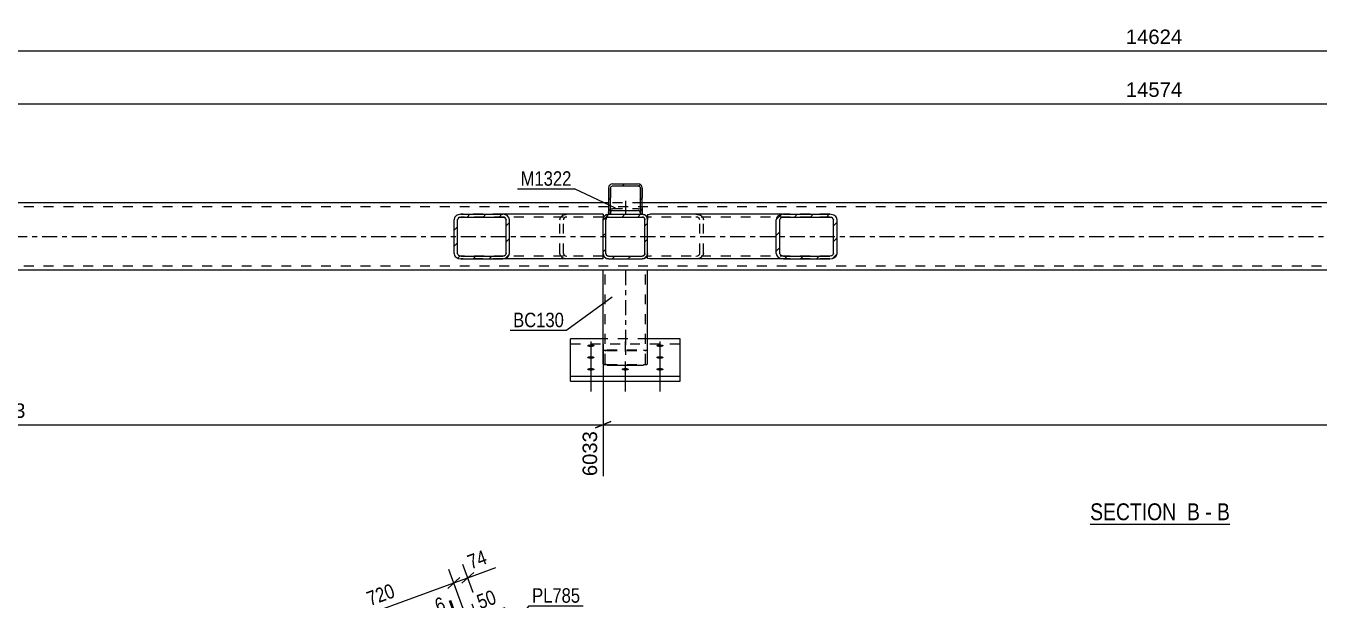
# Model space of a CAD drawing. Header units: millimetres. Extents: x -130 to 1059, y -611 to 230.
# Drawn here: x 197.4 to 453.3, y -384.8 to -271 of the extents above; entities that cross this region are included whole.
import ezdxf

# ---------------------------------------------------------------- set-up
doc = ezdxf.new("R2010")
doc.units = ezdxf.units.MM
doc.linetypes.add('DXK_LINE_DOT2', pattern=[3.9198, 1.9599, -1.9599])
doc.linetypes.add('DXK_LINE_DOT3', pattern=[5.9187, 2.979, -0.9799, 0.9799, -0.9799])
doc.styles.add('Arial', font='ARIAL.TTF', dxfattribs={"height": 0.2})
doc.styles.add('Arial Narrow', font='ARIALN.TTF', dxfattribs={"height": 0.2})

# ---------------------------------------------------------------- blocks, each defined once
blk = doc.blocks.new('Unknown-814407902-13 - 5532')
at = {"color": 6, "linetype": 'Continuous'}
blk.add_line((407.99, -369.69), (435.64, -369.69), dxfattribs=at)
at = {"color": 0, "linetype": 'Continuous'}
blk.add_wipeout([(426.1, -368.94), (426.1, -365.44), (407.99, -365.44), (407.99, -368.94)], dxfattribs=at)
at = {"color": 7, "linetype": 'Continuous', "style": 'Arial Narrow'}
blk.add_text('SECTION ', height=3.34, dxfattribs=at).set_placement((407.99, -368.94))
at = {"color": 0, "linetype": 'Continuous'}
blk.add_wipeout([(429.71, -368.94), (429.71, -365.44), (427.15, -365.44), (427.15, -368.94)], dxfattribs=at)
blk.add_wipeout([(432.03, -368.94), (432.03, -365.44), (430.76, -365.44), (430.76, -368.94)], dxfattribs=at)
at = {"color": 7, "linetype": 'Continuous', "style": 'Arial Narrow'}
blk.add_text('B', height=3.34, dxfattribs=at).set_placement((427.15, -368.94))
at = {"color": 0, "linetype": 'Continuous'}
blk.add_wipeout([(435.64, -368.94), (435.64, -365.44), (433.08, -365.44), (433.08, -368.94)], dxfattribs=at)
at = {"color": 7, "linetype": 'Continuous', "style": 'Arial Narrow'}
for s, p in [('B', (433.08, -368.94)), ('-', (430.76, -368.94))]:
    blk.add_text(s, height=3.34, dxfattribs=at).set_placement(p)
blk = doc.blocks.new('Part-814407902-5554 - 5532')
at = {"color": 7, "linetype": 'DXK_LINE_DOT2'}
for p, q in [((881.02, -306.89), (-18.38, -306.89)), ((319.37, -306.09), (312.7, -306.09)), ((881.02, -318.62), (-18.38, -318.62))]:
    blk.add_line(p, q, dxfattribs=at)
at = {"color": 2, "linetype": 'Continuous'}
for p, q in [((312.7, -306.09), (81.86, -306.09)), ((712.7, -306.09), (319.37, -306.09)), ((873.02, -319.42), (-18.38, -319.42))]:
    blk.add_line(p, q, dxfattribs=at)
at = {"color": 7, "linetype": 'DXK_LINE_DOT3'}
blk.add_line((-18.38, -312.76), (881.02, -312.76), dxfattribs=at)
blk = doc.blocks.new('Part-814407902-5621 - 5532')
at = {"color": 2, "linetype": 'Continuous'}
for p, q in [((305.2, -341.42), (305.2, -333.01)), ((311.63, -333.01), (305.2, -333.01)), ((326.87, -333.01), (320.43, -333.01)), ((326.87, -341.42), (326.87, -333.01)), ((305.2, -340.42), (326.87, -340.42)), ((305.2, -341.42), (326.87, -341.42))]:
    blk.add_line(p, q, dxfattribs=at)
at = {"color": 7, "linetype": 'DXK_LINE_DOT2'}
for p, q in [((305.2, -334.01), (326.87, -334.01)), ((320.43, -333.01), (311.63, -333.01))]:
    blk.add_line(p, q, dxfattribs=at)
blk = doc.blocks.new('Part-814407902-5696 - 5532')
at = {"linetype": 'Continuous'}
h = blk.add_hatch(dxfattribs=at)
h.set_pattern_fill('', scale=0.7, style=0, pattern_type=0)
h.set_pattern_definition([(45, (357.0403, -317.0768), (-1.57154, 1.57154), [])])
h.paths.add_polyline_path([(356.48, -317.16), (357.04, -317.08), (357.52, -316.85), (357.83, -316.5), (357.94, -316.09), (357.94, -309.42), (357.83, -309.02), (357.52, -308.67), (357.04, -308.44), (356.48, -308.36), (347.33, -308.36), (346.77, -308.44), (346.29, -308.67), (345.98, -309.02), (345.86, -309.42), (345.86, -316.09), (345.98, -316.5), (346.29, -316.85), (346.77, -317.08), (347.33, -317.16)])
h.paths.add_polyline_path([(347.05, -316.58), (346.81, -316.47), (346.65, -316.3), (346.6, -316.09), (346.6, -309.42), (346.65, -309.22), (346.81, -309.05), (347.05, -308.93), (347.33, -308.89), (356.48, -308.89), (356.76, -308.93), (357, -309.05), (357.16, -309.22), (357.21, -309.42), (357.21, -316.09), (357.16, -316.3), (357, -316.47), (356.76, -316.58), (356.48, -316.62), (347.33, -316.62)])
at = {"color": 2, "linetype": 'Continuous'}
for p, q in [((320.42, -308.42), (320.85, -308.36)), ((320.42, -308.42), (320.42, -309.42)), ((347.33, -308.36), (320.85, -308.36)), ((345.98, -309.02), (345.86, -309.42)), ((345.86, -316.09), (345.86, -309.42)), ((346.6, -309.42), (346.65, -309.22)), ((346.6, -316.09), (346.6, -309.42)), ((347.33, -308.36), (346.77, -308.44)), ((347.05, -308.93), (347.33, -308.89)), ((347.33, -308.36), (356.48, -308.36)), ((347.33, -308.89), (356.48, -308.89)), ((357.04, -308.44), (356.48, -308.36)), ((356.48, -308.89), (356.76, -308.93)), ((357.16, -309.22), (357.21, -309.42)), ((357.21, -316.09), (357.21, -309.42)), ((357.94, -309.42), (357.83, -309.02)), ((357.94, -316.09), (357.94, -309.42)), ((320.42, -317.08), (320.42, -316.09)), ((320.42, -317.1), (320.42, -317.08)), ((320.85, -317.16), (320.42, -317.1)), ((347.33, -317.16), (320.85, -317.16)), ((345.86, -316.09), (345.98, -316.5)), ((346.65, -316.3), (346.6, -316.09)), ((346.77, -317.08), (347.33, -317.16)), ((347.33, -316.62), (347.05, -316.58)), ((347.33, -316.62), (356.48, -316.62)), ((347.33, -317.16), (356.48, -317.16)), ((356.76, -316.58), (356.48, -316.62)), ((356.48, -317.16), (357.04, -317.08)), ((357.21, -316.09), (357.16, -316.3)), ((357.83, -316.5), (357.94, -316.09))]:
    blk.add_line(p, q, dxfattribs=at)
at = {"color": 7, "linetype": 'DXK_LINE_DOT2'}
for p, q in [((320.42, -308.42), (320.42, -309)), ((320.57, -308.93), (320.42, -309)), ((320.42, -316.85), (320.42, -309.42)), ((320.85, -308.89), (320.57, -308.93)), ((356.48, -308.89), (320.85, -308.89)), ((330, -308.36), (330.56, -308.44)), ((330.28, -308.93), (330, -308.89)), ((330.74, -309.42), (330.68, -309.22)), ((330.74, -316.09), (330.74, -309.42)), ((331.36, -309.02), (331.47, -309.42)), ((331.47, -316.09), (331.47, -309.42)), ((356.48, -308.36), (347.33, -308.36)), ((320.42, -316.51), (320.57, -316.58)), ((320.57, -316.58), (320.85, -316.62)), ((356.48, -316.62), (320.85, -316.62)), ((330, -316.62), (330.28, -316.58)), ((330.56, -317.08), (330, -317.16)), ((330.68, -316.3), (330.74, -316.09)), ((331.47, -316.09), (331.36, -316.5)), ((356.48, -317.16), (347.33, -317.16))]:
    blk.add_line(p, q, dxfattribs=at)
for centre, radius, start, end in [((330.12, -309.58), 0.668, 32.4105, 75.4453), ((330.23, -309.73), 1.34, 32.4105, 75.4453), ((330.12, -315.94), 0.668, 284.5547, 327.5895), ((330.23, -315.78), 1.34, 284.5547, 327.5895)]:
    blk.add_arc(centre, radius, start, end, dxfattribs=at)
at = {"color": 2, "linetype": 'Continuous'}
for centre, radius, start, end in [((347.1, -309.73), 1.34, 104.5547, 147.5895), ((347.22, -309.58), 0.668, 104.5547, 147.5895), ((356.59, -309.58), 0.668, 32.4105, 75.4453), ((356.7, -309.73), 1.34, 32.4105, 75.4453), ((347.1, -315.78), 1.34, 212.4105, 255.4453), ((347.22, -315.94), 0.668, 212.4105, 255.4453), ((356.59, -315.94), 0.668, 284.5547, 327.5895), ((356.7, -315.78), 1.34, 284.5547, 327.5895)]:
    blk.add_arc(centre, radius, start, end, dxfattribs=at)
blk = doc.blocks.new('Part-814407902-5634 - 5532')
at = {"linetype": 'Continuous'}
h = blk.add_hatch(dxfattribs=at)
h.set_pattern_fill('', scale=0.7, style=0, pattern_type=0)
h.set_pattern_definition([(45, (319.7652, -317.0768), (-1.57154, 1.57154), [])])
h.paths.add_polyline_path([(319.36, -317.16), (319.77, -317.08), (320.11, -316.85), (320.34, -316.5), (320.42, -316.09), (320.42, -309.42), (320.34, -309.02), (320.11, -308.67), (319.77, -308.44), (319.36, -308.36), (312.69, -308.36), (312.28, -308.44), (311.94, -308.67), (311.7, -309.02), (311.62, -309.42), (311.62, -316.09), (311.7, -316.5), (311.94, -316.85), (312.28, -317.08), (312.69, -317.16)])
h.paths.add_polyline_path([(312.49, -316.58), (312.31, -316.47), (312.2, -316.3), (312.16, -316.09), (312.16, -309.42), (312.2, -309.22), (312.31, -309.05), (312.49, -308.93), (312.69, -308.89), (319.36, -308.89), (319.56, -308.93), (319.73, -309.05), (319.85, -309.22), (319.89, -309.42), (319.89, -316.09), (319.85, -316.3), (319.73, -316.47), (319.56, -316.58), (319.36, -316.62), (312.69, -316.62)])
at = {"color": 7, "linetype": 'DXK_LINE_DOT2'}
for p, q in [((311.62, -309.42), (311.7, -309.02)), ((311.62, -316.09), (311.62, -309.42)), ((312.2, -309.22), (312.16, -309.42)), ((312.16, -316.09), (312.16, -309.42)), ((312.28, -308.44), (312.69, -308.36)), ((312.69, -308.89), (312.49, -308.93)), ((312.69, -308.36), (312.72, -308.36)), ((312.69, -308.89), (319.36, -308.89)), ((312.72, -308.36), (319.36, -308.36)), ((319.36, -308.36), (319.77, -308.44)), ((319.56, -308.93), (319.36, -308.89)), ((319.89, -309.42), (319.85, -309.22)), ((319.89, -316.09), (319.89, -309.42)), ((320.34, -309.02), (320.42, -309.42)), ((320.42, -316.09), (320.42, -309.42)), ((311.7, -316.5), (311.62, -316.09)), ((312.16, -316.09), (312.2, -316.3)), ((312.69, -317.16), (312.28, -317.08)), ((312.49, -316.58), (312.69, -316.62)), ((312.69, -316.62), (319.36, -316.62)), ((312.69, -317.16), (319.36, -317.16)), ((319.36, -316.62), (319.56, -316.58)), ((319.77, -317.08), (319.36, -317.16)), ((319.85, -316.3), (319.89, -316.09)), ((320.42, -316.09), (320.34, -316.5))]:
    blk.add_line(p, q, dxfattribs=at)
at = {"color": 2, "linetype": 'Continuous'}
for p, q in [((311.7, -309.02), (311.62, -309.42)), ((311.62, -316.09), (311.62, -309.42)), ((312.16, -309.42), (312.2, -309.22)), ((312.16, -316.09), (312.16, -309.42)), ((312.69, -308.36), (312.28, -308.44)), ((312.49, -308.93), (312.69, -308.89)), ((312.69, -308.36), (319.36, -308.36)), ((312.69, -308.89), (319.36, -308.89)), ((319.77, -308.44), (319.36, -308.36)), ((319.36, -308.89), (319.56, -308.93)), ((319.85, -309.22), (319.89, -309.42)), ((319.89, -316.09), (319.89, -309.42)), ((320.42, -309.42), (320.34, -309.02)), ((320.42, -316.09), (320.42, -309.42)), ((311.62, -316.09), (311.7, -316.5)), ((312.2, -316.3), (312.16, -316.09)), ((312.28, -317.08), (312.69, -317.16)), ((312.69, -316.62), (312.49, -316.58)), ((312.69, -316.62), (319.36, -316.62)), ((312.69, -317.16), (319.36, -317.16)), ((319.56, -316.58), (319.36, -316.62)), ((319.36, -317.16), (319.77, -317.08)), ((319.89, -316.09), (319.85, -316.3)), ((320.34, -316.5), (320.42, -316.09))]:
    blk.add_line(p, q, dxfattribs=at)
at = {"color": 7, "linetype": 'DXK_LINE_DOT2'}
for centre, radius, start, end in [((312.69, -309.42), 1.07, 112.5, 157.5), ((312.69, -309.42), 0.533, 112.5, 157.5), ((319.36, -309.42), 0.533, 22.5, 67.5), ((319.36, -309.42), 1.07, 22.5, 67.5), ((312.69, -316.09), 1.07, 202.5, 247.5), ((312.69, -316.09), 0.533, 202.5, 247.5), ((319.36, -316.09), 0.533, 292.5, 337.5), ((319.36, -316.09), 1.07, 292.5, 337.5)]:
    blk.add_arc(centre, radius, start, end, dxfattribs=at)
at = {"color": 2, "linetype": 'Continuous'}
for centre, radius, start, end in [((312.69, -309.42), 1.07, 112.5, 157.5), ((312.69, -309.42), 0.533, 112.5, 157.5), ((319.36, -309.42), 0.533, 22.5, 67.5), ((319.36, -309.42), 1.07, 22.5, 67.5), ((312.69, -316.09), 1.07, 202.5, 247.5), ((312.69, -316.09), 0.533, 202.5, 247.5), ((319.36, -316.09), 0.533, 292.5, 337.5), ((319.36, -316.09), 1.07, 292.5, 337.5)]:
    blk.add_arc(centre, radius, start, end, dxfattribs=at)
blk = doc.blocks.new('Part-814407902-5644 - 5532')
at = {"linetype": 'Continuous'}
h = blk.add_hatch(dxfattribs=at)
h.set_pattern_fill('', scale=0.7, style=0, pattern_type=0)
h.set_pattern_definition([(45, (292.2828, -317.0768), (-1.57154, 1.57154), [])])
h.paths.add_polyline_path([(291.77, -317.16), (292.28, -317.08), (292.71, -316.85), (293, -316.5), (293.1, -316.09), (293.1, -309.42), (293, -309.02), (292.71, -308.67), (292.28, -308.44), (291.77, -308.36), (283.46, -308.36), (282.95, -308.44), (282.52, -308.67), (282.23, -309.02), (282.13, -309.42), (282.13, -316.09), (282.23, -316.5), (282.52, -316.85), (282.95, -317.08), (283.46, -317.16)])
h.paths.add_polyline_path([(283.21, -316.58), (282.99, -316.47), (282.85, -316.3), (282.8, -316.09), (282.8, -309.42), (282.85, -309.22), (282.99, -309.05), (283.21, -308.93), (283.46, -308.89), (291.77, -308.89), (292.03, -308.93), (292.24, -309.05), (292.39, -309.22), (292.44, -309.42), (292.44, -316.09), (292.39, -316.3), (292.24, -316.47), (292.03, -316.58), (291.77, -316.62), (283.46, -316.62)])
at = {"color": 2, "linetype": 'Continuous'}
for p, q in [((282.23, -309.02), (282.13, -309.42)), ((282.13, -316.09), (282.13, -309.42)), ((282.8, -309.42), (282.85, -309.22)), ((282.8, -316.09), (282.8, -309.42)), ((283.46, -308.36), (282.95, -308.44)), ((283.21, -308.93), (283.46, -308.89)), ((283.46, -308.36), (291.77, -308.36)), ((283.46, -308.89), (291.77, -308.89)), ((311.62, -308.36), (291.77, -308.36)), ((292.28, -308.44), (291.77, -308.36)), ((291.77, -308.89), (292.03, -308.93)), ((292.39, -309.22), (292.44, -309.42)), ((292.44, -316.09), (292.44, -309.42)), ((293.1, -309.42), (293, -309.02)), ((293.1, -316.09), (293.1, -309.42)), ((311.62, -308.36), (311.62, -308.67)), ((311.62, -308.67), (311.62, -309.42)), ((282.13, -316.09), (282.23, -316.5)), ((282.85, -316.3), (282.8, -316.09)), ((282.95, -317.08), (283.46, -317.16)), ((283.46, -316.62), (283.21, -316.58)), ((283.46, -316.62), (291.77, -316.62)), ((283.46, -317.16), (291.77, -317.16)), ((292.03, -316.58), (291.77, -316.62)), ((291.77, -317.16), (292.28, -317.08)), ((311.62, -317.16), (291.77, -317.16)), ((292.44, -316.09), (292.39, -316.3)), ((293, -316.5), (293.1, -316.09)), ((311.62, -317.16), (311.62, -316.09))]:
    blk.add_line(p, q, dxfattribs=at)
at = {"color": 7, "linetype": 'DXK_LINE_DOT2'}
for p, q in [((291.77, -308.36), (283.46, -308.36)), ((311.62, -308.89), (283.46, -308.89)), ((303.09, -309.42), (303.19, -309.02)), ((303.09, -316.09), (303.09, -309.42)), ((303.81, -309.22), (303.76, -309.42)), ((303.76, -316.09), (303.76, -309.42)), ((303.91, -308.44), (304.42, -308.36)), ((304.42, -308.89), (304.17, -308.93)), ((311.62, -308.67), (311.62, -308.89)), ((311.62, -316.09), (311.62, -309.02)), ((311.62, -316.62), (283.46, -316.62)), ((291.77, -317.16), (283.46, -317.16)), ((303.19, -316.5), (303.09, -316.09)), ((303.76, -316.09), (303.81, -316.3)), ((304.42, -317.16), (303.91, -317.08)), ((304.17, -316.58), (304.42, -316.62))]:
    blk.add_line(p, q, dxfattribs=at)
at = {"color": 2, "linetype": 'Continuous'}
for centre, radius, start, end in [((283.31, -309.62), 1.23, 106.7177, 150.7489), ((283.39, -309.52), 0.615, 106.7177, 150.7489), ((291.85, -309.52), 0.615, 29.2511, 73.2823), ((291.93, -309.62), 1.23, 29.2511, 73.2823), ((283.31, -315.9), 1.23, 209.2511, 253.2823), ((283.39, -315.99), 0.615, 209.2511, 253.2823), ((291.85, -315.99), 0.615, 286.7177, 330.7489), ((291.93, -315.9), 1.23, 286.7177, 330.7489)]:
    blk.add_arc(centre, radius, start, end, dxfattribs=at)
at = {"color": 7, "linetype": 'DXK_LINE_DOT2'}
for centre, radius, start, end in [((304.27, -309.62), 1.23, 106.7177, 150.7489), ((304.35, -309.52), 0.615, 106.7177, 150.7489), ((304.27, -315.9), 1.23, 209.2511, 253.2823), ((304.35, -315.99), 0.615, 209.2511, 253.2823)]:
    blk.add_arc(centre, radius, start, end, dxfattribs=at)
blk = doc.blocks.new('Part-814407902-5651 - 5532')
at = {"linetype": 'Continuous'}
h = blk.add_hatch(dxfattribs=at)
h.set_pattern_fill('', scale=0.7, style=0, pattern_type=0)
h.set_pattern_definition([(45, (319.3656, -308.2727), (-1.57154, 1.57154), [])])
h.paths.add_polyline_path([(319.35, -308.36), (319.37, -308.27), (319.37, -303.13), (319.3, -302.82), (319.13, -302.56), (318.87, -302.38), (318.57, -302.32), (313.5, -302.32), (313.19, -302.38), (312.93, -302.56), (312.76, -302.82), (312.7, -303.13), (312.7, -308.27), (312.72, -308.36), (313.12, -308.36), (313.1, -308.27), (313.1, -303.13), (313.13, -302.98), (313.22, -302.84), (313.35, -302.76), (313.5, -302.72), (318.57, -302.72), (318.72, -302.76), (318.85, -302.84), (318.94, -302.98), (318.97, -303.13), (318.97, -308.27), (318.95, -308.36)])
at = {"color": 2, "linetype": 'Continuous'}
for p, q in [((312.76, -302.82), (312.7, -303.13)), ((312.7, -303.13), (312.7, -308.27)), ((313.1, -303.13), (313.13, -302.98)), ((313.1, -308.27), (313.1, -303.13)), ((313.13, -302.98), (313.22, -302.84)), ((313.5, -302.32), (313.19, -302.38)), ((313.22, -302.84), (313.35, -302.76)), ((313.35, -302.76), (313.5, -302.72)), ((313.5, -302.32), (318.57, -302.32)), ((313.5, -302.72), (318.57, -302.72)), ((318.87, -302.38), (318.57, -302.32)), ((318.57, -302.72), (318.72, -302.76)), ((318.72, -302.76), (318.85, -302.84)), ((318.85, -302.84), (318.94, -302.98)), ((318.94, -302.98), (318.97, -303.13)), ((318.97, -303.13), (318.97, -308.27)), ((319.37, -303.13), (319.3, -302.82)), ((319.37, -308.27), (319.37, -303.13)), ((312.7, -308.27), (312.7, -308.36)), ((312.7, -308.27), (312.72, -308.36)), ((312.72, -308.36), (313.12, -308.36)), ((313.13, -307.85), (313.1, -308)), ((313.12, -308.36), (313.1, -308.27)), ((313.22, -307.72), (313.13, -307.85)), ((313.35, -307.63), (313.22, -307.72)), ((313.5, -307.6), (313.35, -307.63)), ((313.5, -307.6), (318.57, -307.6)), ((318.72, -307.63), (318.57, -307.6)), ((318.85, -307.72), (318.72, -307.63)), ((318.94, -307.85), (318.85, -307.72)), ((318.97, -308), (318.94, -307.85)), ((318.97, -308.27), (318.95, -308.36)), ((318.95, -308.36), (319.35, -308.36)), ((319.35, -308.36), (319.37, -308.27)), ((319.37, -308.36), (319.36, -308.36)), ((319.37, -308.27), (319.37, -308.36))]:
    blk.add_line(p, q, dxfattribs=at)
at = {"color": 7, "linetype": 'DXK_LINE_DOT2'}
for p, q in [((312.7, -303.13), (312.7, -308.27)), ((313.1, -303.13), (313.1, -308.36)), ((318.97, -303.13), (318.97, -308.36)), ((319.37, -303.13), (319.37, -308.27)), ((312.7, -308), (312.76, -307.69)), ((313.12, -308.36), (312.7, -308.36)), ((313.19, -307.25), (313.5, -307.19)), ((313.5, -307.19), (318.57, -307.19)), ((318.57, -307.19), (318.87, -307.25)), ((319.36, -308.36), (318.95, -308.36)), ((319.3, -307.69), (319.37, -308))]:
    blk.add_line(p, q, dxfattribs=at)
at = {"color": 7, "linetype": 'DXK_LINE_DOT3'}
blk.add_line((316.03, -305.7), (316.03, -308.36), dxfattribs=at)
at = {"color": 2, "linetype": 'Continuous'}
for centre, start, end in [((313.51, -303.12), 112.9249, 157.9205), ((318.56, -303.12), 22.0795, 67.0751)]:
    blk.add_arc(centre, 0.806, start, end, dxfattribs=at)
at = {"color": 7, "linetype": 'DXK_LINE_DOT2'}
for centre, start, end in [((313.51, -308), 112.9249, 157.9205), ((318.56, -308), 22.0795, 67.0751)]:
    blk.add_arc(centre, 0.806, start, end, dxfattribs=at)
blk = doc.blocks.new('Part-814407902-5681 - 5532')
at = {"color": 2, "linetype": 'Continuous'}
for p, q in [((311.63, -337.94), (311.63, -319.42)), ((320.43, -337.94), (320.43, -319.42)), ((311.69, -338.05), (311.63, -337.94)), ((311.87, -338.14), (311.69, -338.05)), ((312.13, -338.2), (311.87, -338.14)), ((312.43, -338.22), (312.13, -338.2)), ((312.43, -338.22), (319.63, -338.22)), ((319.94, -338.2), (319.63, -338.22)), ((320.2, -338.14), (319.94, -338.2)), ((320.37, -338.05), (320.2, -338.14)), ((320.43, -337.94), (320.37, -338.05))]:
    blk.add_line(p, q, dxfattribs=at)
at = {"color": 7, "linetype": 'DXK_LINE_DOT2'}
for p, q in [((320.43, -319.42), (311.63, -319.42)), ((312.03, -337.94), (312.03, -319.42)), ((320.03, -337.94), (320.03, -319.42)), ((311.63, -335.48), (311.69, -335.38)), ((311.69, -335.38), (311.87, -335.29)), ((311.87, -335.29), (312.13, -335.23)), ((312.06, -335.43), (312.03, -335.48)), ((312.15, -335.39), (312.06, -335.43)), ((312.13, -335.23), (312.43, -335.21)), ((312.28, -335.36), (312.15, -335.39)), ((312.43, -335.35), (312.28, -335.36)), ((312.43, -335.21), (319.63, -335.21)), ((312.43, -335.35), (319.63, -335.35)), ((319.63, -335.21), (319.94, -335.23)), ((319.79, -335.36), (319.63, -335.35)), ((319.92, -335.39), (319.79, -335.36)), ((319.92, -335.39), (319.94, -335.4)), ((319.94, -335.23), (320.2, -335.29)), ((319.94, -335.4), (320, -335.43)), ((320.03, -335.48), (320, -335.43)), ((320.2, -335.29), (320.37, -335.38)), ((320.37, -335.38), (320.43, -335.48)), ((312.03, -337.94), (312.06, -338)), ((312.06, -338), (312.15, -338.04)), ((312.15, -338.04), (312.28, -338.07)), ((312.28, -338.07), (312.43, -338.08)), ((312.43, -338.08), (319.63, -338.08)), ((319.63, -338.08), (319.79, -338.07)), ((319.79, -338.07), (319.92, -338.04)), ((319.92, -338.04), (320, -338)), ((320, -338), (320.03, -337.94))]:
    blk.add_line(p, q, dxfattribs=at)
at = {"color": 7, "linetype": 'DXK_LINE_DOT3'}
blk.add_line((316.03, -319.42), (316.03, -336.71), dxfattribs=at)
blk = doc.blocks.new('Bolt-814407902-5711 - 5532')
at = {"linetype": 'Continuous'}
for points in [[(309.2, -334.63), (309.05, -334.62), (308.9, -334.61), (308.77, -334.58), (308.65, -334.54), (308.56, -334.5), (308.5, -334.45), (308.47, -334.4), (308.47, -334.35), (308.5, -334.3), (308.56, -334.25), (308.65, -334.21), (308.77, -334.17), (308.9, -334.15), (309.05, -334.13), (309.2, -334.13), (309.35, -334.13), (309.5, -334.15), (309.63, -334.17), (309.74, -334.21), (309.83, -334.25), (309.9, -334.3), (309.93, -334.35), (309.93, -334.4), (309.9, -334.45), (309.83, -334.5), (309.74, -334.54), (309.63, -334.58), (309.5, -334.61), (309.35, -334.62)], [(322.87, -334.63), (322.71, -334.62), (322.57, -334.61), (322.43, -334.58), (322.32, -334.54), (322.23, -334.5), (322.17, -334.45), (322.14, -334.4), (322.14, -334.35), (322.17, -334.3), (322.23, -334.25), (322.32, -334.21), (322.43, -334.17), (322.57, -334.15), (322.71, -334.13), (322.87, -334.13), (323.02, -334.13), (323.16, -334.15), (323.3, -334.17), (323.41, -334.21), (323.5, -334.25), (323.56, -334.3), (323.59, -334.35), (323.59, -334.4), (323.56, -334.45), (323.5, -334.5), (323.41, -334.54), (323.3, -334.58), (323.16, -334.61), (323.02, -334.62)], [(309.2, -336.95), (309.05, -336.95), (308.9, -336.93), (308.77, -336.91), (308.65, -336.87), (308.56, -336.83), (308.5, -336.78), (308.47, -336.73), (308.47, -336.68), (308.5, -336.62), (308.56, -336.58), (308.65, -336.53), (308.77, -336.5), (308.9, -336.47), (309.05, -336.46), (309.2, -336.45), (309.35, -336.46), (309.5, -336.47), (309.63, -336.5), (309.74, -336.53), (309.83, -336.58), (309.9, -336.62), (309.93, -336.68), (309.93, -336.73), (309.9, -336.78), (309.83, -336.83), (309.74, -336.87), (309.63, -336.91), (309.5, -336.93), (309.35, -336.95)], [(322.87, -336.95), (322.71, -336.95), (322.57, -336.93), (322.43, -336.91), (322.32, -336.87), (322.23, -336.83), (322.17, -336.78), (322.14, -336.73), (322.14, -336.68), (322.17, -336.62), (322.23, -336.58), (322.32, -336.53), (322.43, -336.5), (322.57, -336.47), (322.71, -336.46), (322.87, -336.45), (323.02, -336.46), (323.16, -336.47), (323.3, -336.5), (323.41, -336.53), (323.5, -336.58), (323.56, -336.62), (323.59, -336.68), (323.59, -336.73), (323.56, -336.78), (323.5, -336.83), (323.41, -336.87), (323.3, -336.91), (323.16, -336.93), (323.02, -336.95)], [(309.2, -339.3), (309.05, -339.3), (308.9, -339.28), (308.77, -339.25), (308.65, -339.22), (308.56, -339.18), (308.5, -339.13), (308.47, -339.08), (308.47, -339.02), (308.5, -338.97), (308.56, -338.93), (308.65, -338.88), (308.77, -338.85), (308.9, -338.82), (309.05, -338.81), (309.2, -338.8), (309.35, -338.81), (309.5, -338.82), (309.63, -338.85), (309.74, -338.88), (309.83, -338.93), (309.9, -338.97), (309.93, -339.02), (309.93, -339.08), (309.9, -339.13), (309.83, -339.18), (309.74, -339.22), (309.63, -339.25), (309.5, -339.28), (309.35, -339.3)], [(316, -339.3), (315.85, -339.3), (315.7, -339.28), (315.57, -339.25), (315.45, -339.22), (315.36, -339.18), (315.3, -339.13), (315.27, -339.08), (315.27, -339.02), (315.3, -338.97), (315.36, -338.93), (315.45, -338.88), (315.57, -338.85), (315.7, -338.82), (315.85, -338.81), (316, -338.8), (316.15, -338.81), (316.3, -338.82), (316.43, -338.85), (316.54, -338.88), (316.63, -338.93), (316.7, -338.97), (316.73, -339.02), (316.73, -339.08), (316.7, -339.13), (316.63, -339.18), (316.54, -339.22), (316.43, -339.25), (316.3, -339.28), (316.15, -339.3)], [(322.87, -339.3), (322.71, -339.3), (322.57, -339.28), (322.43, -339.25), (322.32, -339.22), (322.23, -339.18), (322.17, -339.13), (322.14, -339.08), (322.14, -339.02), (322.17, -338.97), (322.23, -338.93), (322.32, -338.88), (322.43, -338.85), (322.57, -338.82), (322.71, -338.81), (322.87, -338.8), (323.02, -338.81), (323.16, -338.82), (323.3, -338.85), (323.41, -338.88), (323.5, -338.93), (323.56, -338.97), (323.59, -339.02), (323.59, -339.08), (323.56, -339.13), (323.5, -339.18), (323.41, -339.22), (323.3, -339.25), (323.16, -339.28), (323.02, -339.3)]]:
    blk.add_hatch(color=1, dxfattribs=at).paths.add_polyline_path(points)
at = {"color": 1, "linetype": 'Continuous'}
for p, q in [((309.2, -333.56), (309.2, -338.76)), ((322.87, -333.56), (322.87, -338.76)), ((309.2, -335.89), (309.2, -341.09)), ((322.87, -335.89), (322.87, -341.09)), ((309.2, -338.24), (309.2, -343.44)), ((316, -338.24), (316, -343.44)), ((322.87, -338.24), (322.87, -343.44))]:
    blk.add_line(p, q, dxfattribs=at)
at = {"color": 1, "linetype": 'DXK_LINE_DOT2'}
blk.add_line((316, -333.56), (316, -338.76), dxfattribs=at)
blk = doc.blocks.new('StraightDimension-814407902-5875 - 5532')
at = {"color": 7, "linetype": 'Continuous'}
for p, q in [((74.13, -335.01), (74.13, -360.21)), ((311.63, -334.01), (311.63, -360.21)), ((75.63, -349.42), (72.63, -350.62)), ((74.13, -350.02), (311.63, -350.02)), ((310.13, -350.62), (313.13, -349.42))]:
    blk.add_line(p, q, dxfattribs=at)
at = {"color": 0}
blk.add_wipeout([(197.93, -349.27), (197.93, -345.07), (187.83, -345.07), (187.83, -349.27)], dxfattribs=at)
at = {"color": 0, "linetype": 'Continuous'}
blk.add_wipeout([(311.03, -350.72), (306.83, -350.72), (306.83, -360.81), (311.03, -360.81)], dxfattribs=at)
at = {"color": 3, "style": 'Arial'}
blk.add_text('3563', height=2.865, dxfattribs=at).set_placement((188.43, -348.67))
at = {"color": 3, "linetype": 'Continuous', "style": 'Arial'}
blk.add_text('6033', height=2.865, rotation=90.0002, dxfattribs=at).set_placement((310.43, -360.21))
blk = doc.blocks.new('StraightDimension-814407902-5884 - 5532')
at = {"color": 7, "linetype": 'Continuous'}
for p, q in [((311.63, -334.01), (311.63, -360.21)), ((313.13, -349.42), (310.13, -350.62)), ((311.63, -350.02), (711.63, -350.02))]:
    blk.add_line(p, q, dxfattribs=at)
blk = doc.blocks.new('StraightDimension-814407902-14647 - 5532')
at = {"color": 7, "linetype": 'Continuous'}
blk.add_line((-39.81, -286.45), (881.02, -286.45), dxfattribs=at)
at = {"color": 0}
blk.add_wipeout([(426.77, -285.7), (426.77, -281.5), (414.45, -281.5), (414.45, -285.7)], dxfattribs=at)
at = {"color": 3, "style": 'Arial'}
blk.add_text('14574', height=2.865, dxfattribs=at).set_placement((415.05, -285.1))
blk = doc.blocks.new('StraightDimension-814407902-34916 - 5532')
at = {"color": 7, "linetype": 'Continuous'}
blk.add_line((-41.48, -275.98), (882.69, -275.98), dxfattribs=at)
at = {"color": 0}
blk.add_wipeout([(426.77, -275.23), (426.77, -271.03), (414.45, -271.03), (414.45, -275.23)], dxfattribs=at)
at = {"color": 3, "style": 'Arial'}
blk.add_text('14624', height=2.865, dxfattribs=at).set_placement((415.05, -274.63))
blk = doc.blocks.new('StraightDimension-814407902-36208 - 3735')
at = {"color": 7, "linetype": 'Continuous'}
for p, q in [((296.96, -413.56), (283.89, -377.68)), ((280.88, -382.44), (283.29, -380.29)), ((289.16, -400.79), (281.11, -378.69)), ((282.08, -381.37), (284.86, -380.35)), ((286.07, -379.28), (283.66, -381.43))]:
    blk.add_line(p, q, dxfattribs=at)
at = {"color": 0}
blk.add_wipeout([(289.66, -377.81), (288.23, -373.86), (283.66, -375.52), (285.1, -379.47)], dxfattribs=at)
at = {"color": 7, "linetype": 'Continuous'}
blk.add_line((284.86, -380.35), (290.41, -378.33), dxfattribs=at)
blk.add_line((284.86, -380.35), (290.41, -378.33), dxfattribs=at)
at = {"color": 3, "style": 'Arial Narrow'}
blk.add_text('74', height=2.863, rotation=20.0191, dxfattribs=at).set_placement((285.46, -378.7))
blk = doc.blocks.new('StraightDimension-814407902-36209 - 3735')
at = {"color": 7, "linetype": 'Continuous'}
for p, q in [((280.88, -382.45), (283.29, -380.29)), ((289.16, -400.79), (281.11, -378.69)), ((255.02, -391.23), (282.09, -381.37)), ((262.1, -410.66), (254.05, -388.55)), ((256.23, -390.15), (253.82, -392.31))]:
    blk.add_line(p, q, dxfattribs=at)
at = {"color": 0}
blk.add_wipeout([(271.44, -384.45), (270, -380.5), (263.72, -382.79), (265.16, -386.74)], dxfattribs=at)
at = {"color": 3, "style": 'Arial Narrow'}
blk.add_text('720', height=2.863, rotation=20.0191, dxfattribs=at).set_placement((265.52, -385.97))
blk = doc.blocks.new('StraightDimension-814407902-36272 - 3735')
at = {"color": 7, "linetype": 'Continuous'}
for p, q in [((284.99, -395.18), (281.25, -384.92)), ((285.21, -395.1), (281.47, -384.84)), ((281.02, -388.68), (283.43, -386.52)), ((283.65, -386.44), (281.25, -388.6)), ((282.23, -387.6), (282.45, -387.52))]:
    blk.add_line(p, q, dxfattribs=at)
at = {"color": 0}
blk.add_wipeout([(281.48, -387.08), (280.04, -383.13), (277.19, -384.17), (278.63, -388.11)], dxfattribs=at)
at = {"color": 7, "linetype": 'Continuous'}
blk.add_line((282.23, -387.6), (278.39, -389), dxfattribs=at)
blk.add_line((282.23, -387.6), (278.39, -389), dxfattribs=at)
at = {"color": 3, "style": 'Arial Narrow'}
blk.add_text('6', height=2.86, rotation=20.0249, dxfattribs=at).set_placement((278.99, -387.34))
blk = doc.blocks.new('StraightDimension-814407902-36456 - 3735')
at = {"color": 7, "linetype": 'Continuous'}
for p, q in [((286.79, -394.28), (283.86, -386.25)), ((288.67, -393.6), (285.74, -385.56)), ((283.63, -390), (286.04, -387.85)), ((284.84, -388.93), (286.72, -388.24)), ((287.92, -387.16), (285.51, -389.32))]:
    blk.add_line(p, q, dxfattribs=at)
at = {"color": 0}
blk.add_wipeout([(291.51, -385.69), (290.08, -381.75), (285.51, -383.41), (286.95, -387.36)], dxfattribs=at)
at = {"color": 7, "linetype": 'Continuous'}
blk.add_line((286.72, -388.24), (292.26, -386.22), dxfattribs=at)
blk.add_line((286.72, -388.24), (292.26, -386.22), dxfattribs=at)
at = {"color": 3, "style": 'Arial Narrow'}
blk.add_text('50', height=2.863, rotation=20.0249, dxfattribs=at).set_placement((287.31, -386.59))
blk = doc.blocks.new('Mark-814407902-5677 - 5532')
at = {"color": 0}
blk.add_wipeout([(303.88, -330.71), (303.88, -327.71), (293.83, -327.71), (293.83, -330.71)], dxfattribs=at)
blk.add_wipeout([(303.88, -330.71), (303.88, -327.71), (293.83, -327.71), (293.83, -330.71)], dxfattribs=at)
at = {"color": 30, "linetype": 'Continuous'}
for p in [(313.43, -324.77), (293.23, -331.31)]:
    blk.add_line(p, (304.48, -331.31), dxfattribs=at)
at = {"color": 3, "style": 'Arial Narrow'}
blk.add_text('BC130', height=2.863, dxfattribs=at).set_placement((293.83, -330.71))
blk = doc.blocks.new('Mark-814407902-5647 - 5532')
at = {"color": 0}
blk.add_wipeout([(305.36, -302.7), (305.36, -299.7), (295.31, -299.7), (295.31, -302.7)], dxfattribs=at)
blk.add_wipeout([(305.36, -302.7), (305.36, -299.7), (295.31, -299.7), (295.31, -302.7)], dxfattribs=at)
at = {"color": 30, "linetype": 'Continuous'}
for p in [(294.71, -303.3), (314.05, -307.14)]:
    blk.add_line(p, (305.96, -303.3), dxfattribs=at)
at = {"color": 3, "style": 'Arial Narrow'}
blk.add_text('M1322', height=2.863, dxfattribs=at).set_placement((295.31, -302.7))
blk = doc.blocks.new('Mark-814407902-36281 - 3735')
at = {"color": 0}
blk.add_wipeout([(307.08, -385.28), (307.08, -382.28), (297.58, -382.28), (297.58, -385.28)], dxfattribs=at)
blk.add_wipeout([(307.08, -385.28), (307.08, -382.28), (297.58, -382.28), (297.58, -385.28)], dxfattribs=at)
at = {"color": 30, "linetype": 'Continuous'}
for p, q in [((290.7, -393.92), (296.98, -385.88)), ((296.98, -385.88), (307.68, -385.88))]:
    blk.add_line(p, q, dxfattribs=at)
at = {"color": 3, "style": 'Arial Narrow'}
blk.add_text('PL785', height=2.863, dxfattribs=at).set_placement((297.58, -385.28))

msp = doc.modelspace()

# ---------------------------------------------------------------- block references
for name in ['Part-814407902-5651 - 5532', 'Part-814407902-5554 - 5532', 'Part-814407902-5644 - 5532', 'Part-814407902-5634 - 5532', 'Part-814407902-5696 - 5532', 'Part-814407902-5681 - 5532', 'Part-814407902-5621 - 5532', 'Bolt-814407902-5711 - 5532', 'Unknown-814407902-13 - 5532', 'StraightDimension-814407902-36208 - 3735']:
    msp.add_blockref(name, (0, 0))

# ---------------------------------------------------------------- next in the draw order: block references
for name in ['StraightDimension-814407902-14647 - 5532', 'StraightDimension-814407902-5875 - 5532', 'StraightDimension-814407902-36209 - 3735']:
    msp.add_blockref(name, (0, 0))

# ---------------------------------------------------------------- next in the draw order: block references
for name in ['StraightDimension-814407902-34916 - 5532', 'StraightDimension-814407902-5884 - 5532', 'StraightDimension-814407902-36272 - 3735']:
    msp.add_blockref(name, (0, 0))

# ---------------------------------------------------------------- next in the draw order: block references
for name in ['Mark-814407902-5647 - 5532', 'Mark-814407902-5677 - 5532', 'StraightDimension-814407902-36456 - 3735']:
    msp.add_blockref(name, (0, 0))

# ---------------------------------------------------------------- next in the draw order: block references
msp.add_blockref('Mark-814407902-36281 - 3735', (0, 0))

doc.saveas('drawing.dxf')
